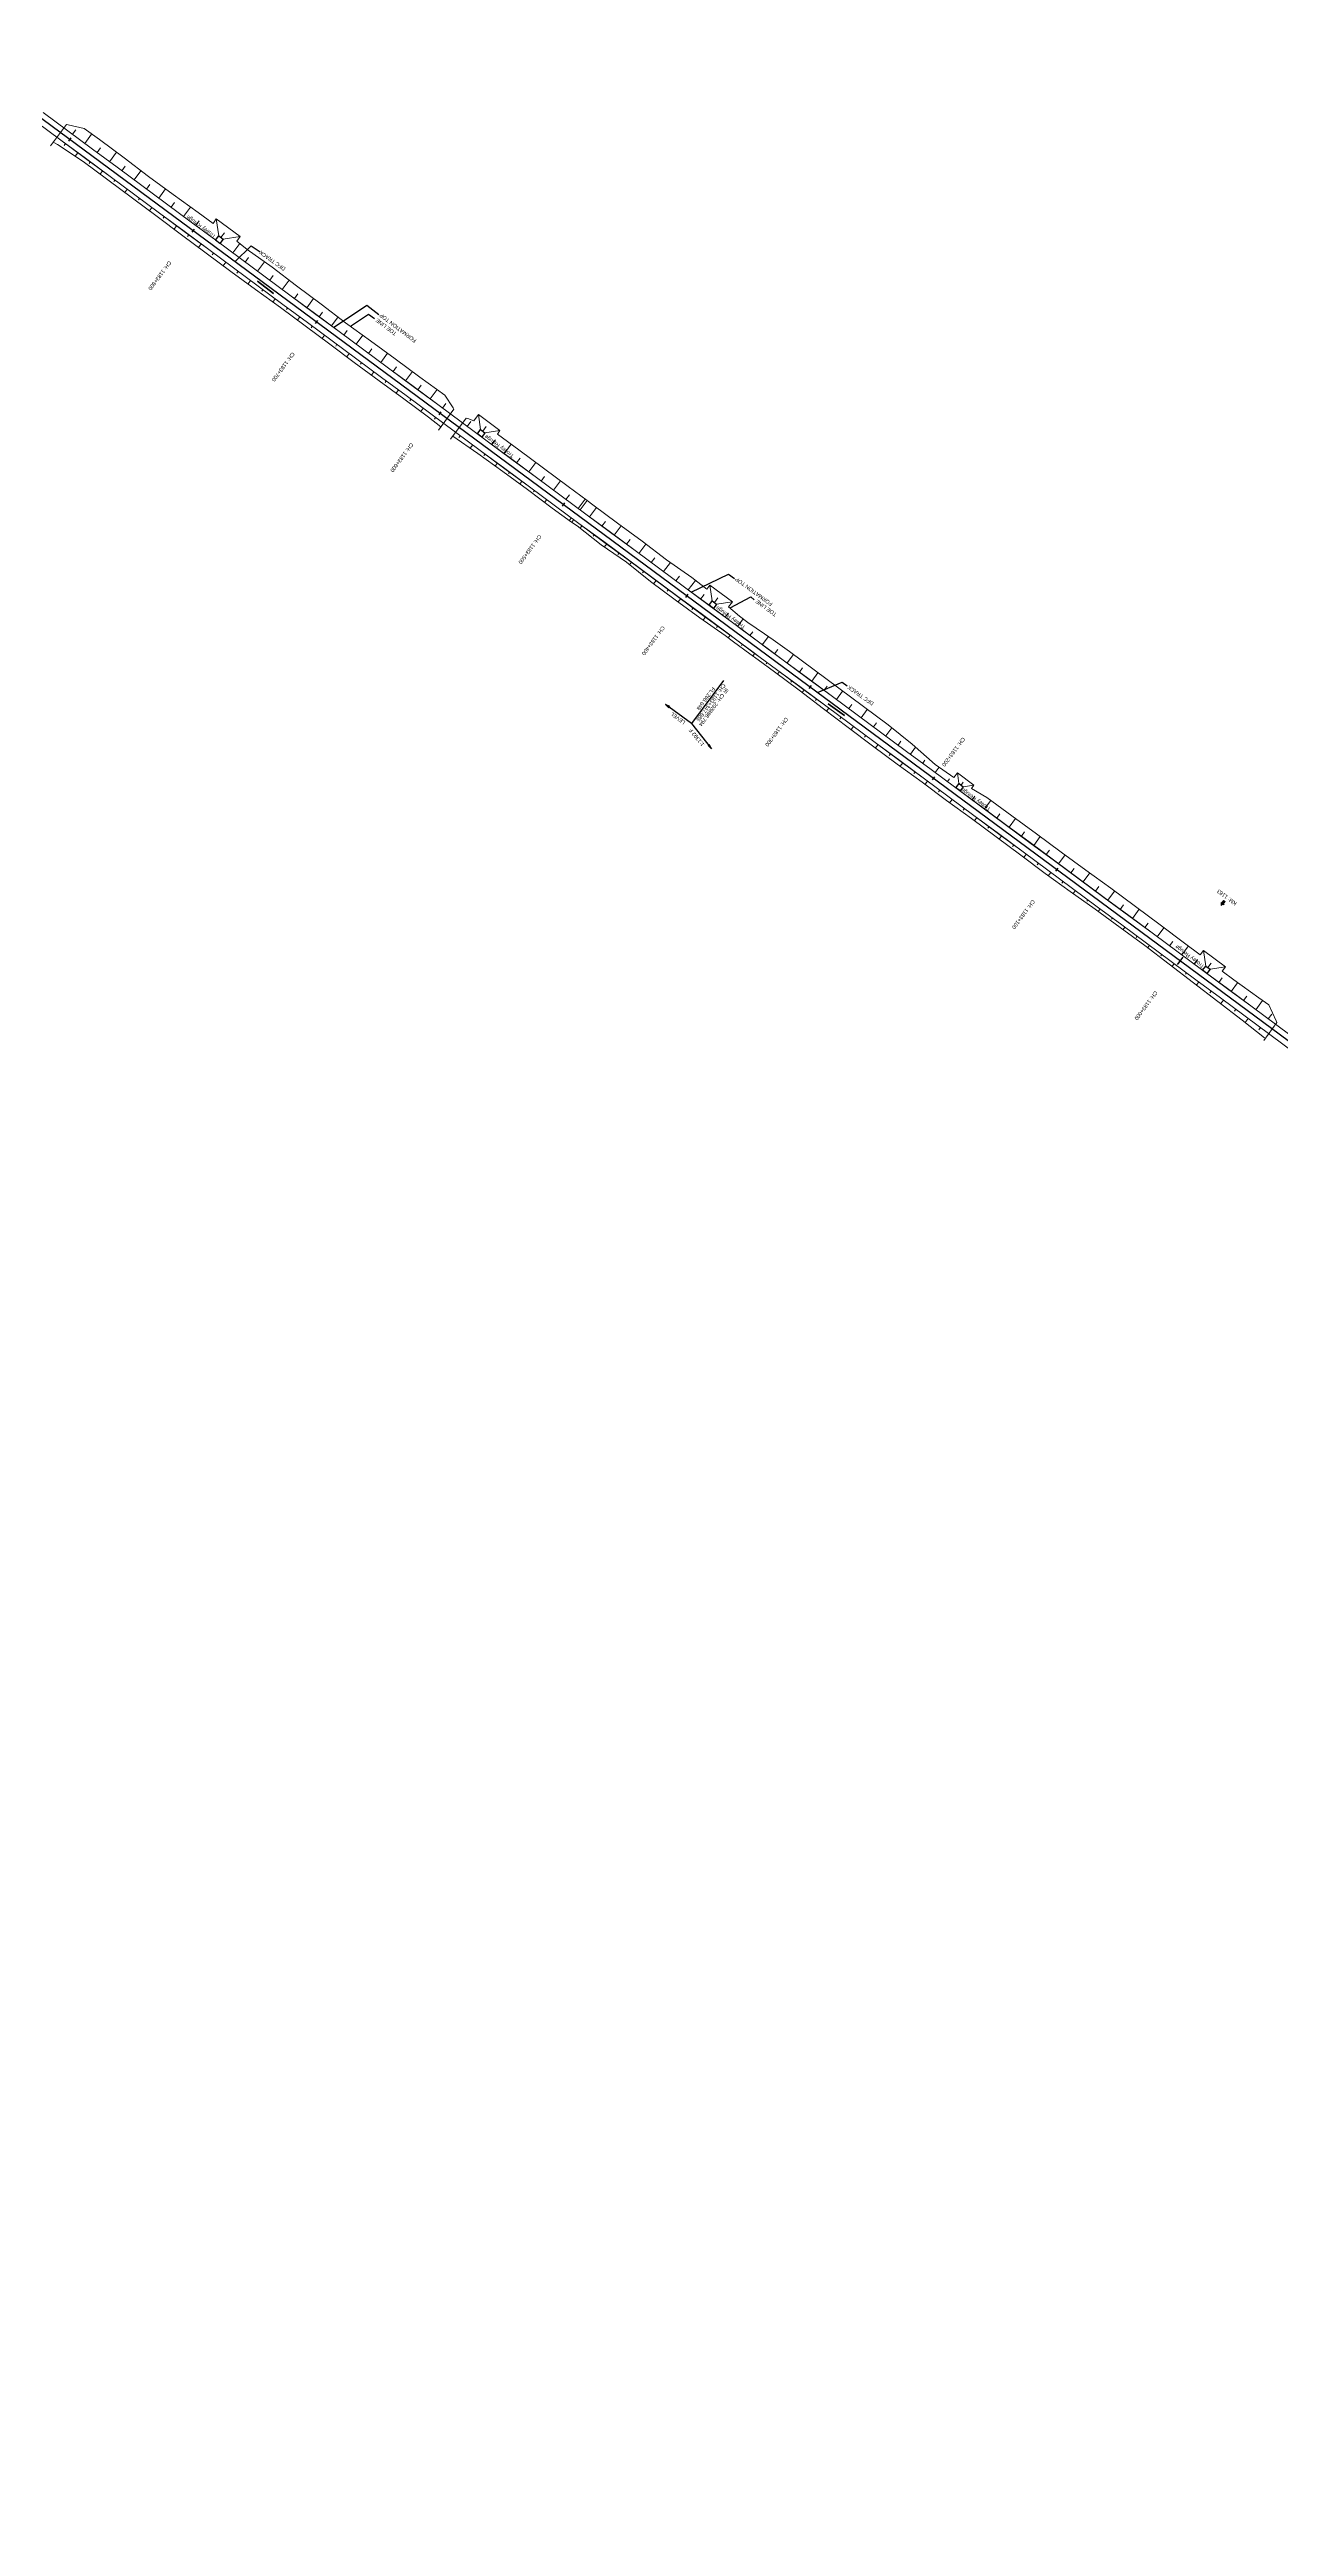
# Model space of a CAD drawing. Header units: metres. Extents: x 646784 to 662189, y 3367130 to 3378376.
# Drawn here: x 649287 to 650089, y 3374929 to 3376544 of the extents above; entities that cross this region are included whole.
import ezdxf
from ezdxf.enums import TextEntityAlignment as Align

# ---------------------------------------------------------------- set-up
doc = ezdxf.new("R2010")
doc.units = ezdxf.units.M
doc.header["$MEASUREMENT"] = 0
doc.linetypes.add('CENTER2', pattern=[1.125, 0.75, -0.125, 0.125, -0.125])
for name, color, linetype, lineweight in [('C-ALIG-DG-SPIRAL', 1, 'CENTER2', 70), ('C-ALIG-LABL-DG', 1, 'Continuous', 25), ('Km post', 1, 'Continuous', 13), ('PROPOSED DFC TRACK', 1, 'Continuous', 0), ('PROPOSED DFCC TOE LINE', 239, 'Continuous', 0), ('PROPOSED DFCC TOE SLOPES', 239, 'Continuous', 0), ('PROPOSED DFCC TRACK', 1, 'Continuous', 0), ('PROPOSED GRADES IN PLAN', 10, 'Continuous', 0)]:
    doc.layers.add(name, color=color, linetype=linetype, lineweight=lineweight)
for name, color, linetype in [('PROPOSED DFCC FORMATION LINE', 187, 'Continuous'), ('PROPOSED FORMATION LINE - PLAN', 187, 'Continuous'), ('Trolley Refuse', 10, 'Continuous')]:
    doc.layers.add(name, color=color, linetype=linetype)
doc.styles.add('Arial', font='arial.ttf')
doc.styles.get("Standard").update_dxf_attribs({"font": 'arial.ttf'})
doc.styles.add('Style-Arial', font='arial.ttf')
doc.dimstyles.new('ISO-25', dxfattribs={"dimtxt": 2.5, "dimasz": 2.5, "dimexe": 1.25, "dimexo": 0.625, "dimtad": 1, "dimtxsty": 'Standard', "dimcen": 2.5, "dimadec": 0, "dimazin": 0, "dimtfac": 1, "dimtmove": 0, "dimatfit": 3, "dimfxl": 1, "dimarcsym": 0})

# ---------------------------------------------------------------- blocks, each defined once
blk = doc.blocks.new('Direction')
h = blk.add_hatch(color=256)
h.dxf.hatch_style = 1
h.paths.add_polyline_path([(-5.54, 0), (-4.75, -0.13), (-4.75, 0.13)])
blk.add_lwpolyline([(-5.54, 0), (-4.75, -0.13), (-4.75, 0.13)], close=True)
blk.add_lwpolyline([(0, 0), (-5.54, 0)])
blk = doc.blocks.new('Tick Hor')
blk.add_lwpolyline([(-0.5, 0), (0.5, 0)])
blk = doc.blocks.new('KM Post')
at = {"layer": 'Km post', "lineweight": 13}
h = blk.add_hatch(color=256, dxfattribs=at)
h.paths.add_polyline_path([(0, -8.9), (1.6, -8.9), (1.6, -3.8), (0, -3.8)])
h.paths.add_polyline_path([(0, -3.8), (0, 0), (-3.4, -3.8)])
for p, q in [((0, -8.9), (0, 0)), ((3.1, -3.8), (0, 0)), ((3.1, -3.8), (-3.4, -3.8))]:
    blk.add_line(p, q, dxfattribs=at)
blk.add_lwpolyline([(1.6, -3.8), (1.6, -8.9), (-1.6, -8.9), (-1.6, -3.8)], dxfattribs=at)

msp = doc.modelspace()

# ---------------------------------------------------------------- linework, layer by layer
at = {"layer": 'C-ALIG-DG-SPIRAL', "color": 1, "linetype": 'Continuous', "lineweight": 30, "flags": 128}
msp.add_lwpolyline([(651402.0435, 3374929.3497), (646807.9803, 3378329.5765)], dxfattribs=at)
at = {"layer": 'C-ALIG-LABL-DG', "color": 1, "linetype": 'Continuous', "lineweight": 25}
msp.add_line((650023.1404, 3375949.9241), (650021.6531, 3375947.9146), dxfattribs=at)
at = {"layer": 'PROPOSED DFCC FORMATION LINE', "lineweight": 0, "flags": 128}
for points in [[(650097.7009, 3375890.0117), (650081.6251, 3375901.91), (650065.5493, 3375913.8082), (650049.4735, 3375925.7065), (650033.3977, 3375937.6047), (650017.3219, 3375949.503), (650001.2461, 3375961.4013), (649985.1702, 3375973.2995), (649969.0944, 3375985.1978), (649953.0186, 3375997.096), (649936.9428, 3376008.9943), (649920.867, 3376020.8926), (649904.7912, 3376032.7908), (649888.7154, 3376044.6891), (649872.6396, 3376056.5874), (649856.5638, 3376068.4856), (649840.488, 3376080.3839), (649824.4122, 3376092.2821), (649808.3364, 3376104.1804), (649792.2606, 3376116.0787), (649776.1848, 3376127.9769), (649760.109, 3376139.8752), (649749.5236, 3376147.7098), (649744.0332, 3376151.7735), (649733.4478, 3376159.6081), (649727.9574, 3376163.6717), (649711.8816, 3376175.57), (649695.8058, 3376187.4682), (649679.73, 3376199.3665), (649663.6542, 3376211.2648), (649647.5784, 3376223.163), (649631.5026, 3376235.0613), (649615.4268, 3376246.9595), (649599.351, 3376258.8578), (649583.2752, 3376270.7561), (649567.1994, 3376282.6543), (649551.1236, 3376294.5526), (649535.0478, 3376306.4509), (649518.972, 3376318.3491), (649502.8962, 3376330.2474), (649486.8204, 3376342.1456), (649470.7446, 3376354.0439), (649454.6688, 3376365.9422), (649438.593, 3376377.8404), (649422.5172, 3376389.7387), (649406.4414, 3376401.637), (649390.3656, 3376413.5352), (649374.2898, 3376425.4335), (649358.214, 3376437.3317), (649342.1382, 3376449.23), (649326.0624, 3376461.1283), (649309.9866, 3376473.0265), (649293.9108, 3376484.9248), (649277.835, 3376496.823)], [(650097.7306, 3375890.0519), (650081.6548, 3375901.9501), (650065.579, 3375913.8484), (650049.5032, 3375925.7467), (650033.4274, 3375937.6449), (650017.3516, 3375949.5432), (650001.2758, 3375961.4415), (649985.2, 3375973.3397), (649969.1242, 3375985.238), (649953.0484, 3375997.1362), (649936.9726, 3376009.0345), (649920.8968, 3376020.9328), (649904.821, 3376032.831), (649888.7452, 3376044.7293), (649872.6694, 3376056.6275), (649856.5936, 3376068.5258), (649840.5178, 3376080.4241), (649824.442, 3376092.3223), (649808.3662, 3376104.2206), (649792.2904, 3376116.1189), (649776.2146, 3376128.0171), (649760.1388, 3376139.9154), (649749.5533, 3376147.75), (649744.063, 3376151.8136), (649733.4775, 3376159.6483), (649727.9872, 3376163.7119), (649711.9114, 3376175.6102), (649695.8356, 3376187.5084), (649679.7598, 3376199.4067), (649663.684, 3376211.305), (649647.6082, 3376223.2032), (649631.5324, 3376235.1015), (649615.4566, 3376246.9997), (649599.3808, 3376258.898), (649583.305, 3376270.7963), (649567.2292, 3376282.6945), (649551.1534, 3376294.5928), (649535.0776, 3376306.491), (649519.0018, 3376318.3893), (649502.926, 3376330.2876), (649486.8502, 3376342.1858), (649470.7744, 3376354.0841), (649454.6986, 3376365.9824), (649438.6228, 3376377.8806), (649422.547, 3376389.7789), (649406.4712, 3376401.6771), (649390.3954, 3376413.5754), (649374.3196, 3376425.4737), (649358.2438, 3376437.3719), (649342.168, 3376449.2702), (649326.0922, 3376461.1685), (649310.0164, 3376473.0667), (649293.9406, 3376484.965), (649277.8648, 3376496.8632)], [(650102.1924, 3375896.0803), (650086.1166, 3375907.9786), (650070.0408, 3375919.8768), (650053.965, 3375931.7751), (650037.8892, 3375943.6734), (650021.8134, 3375955.5716), (650005.7376, 3375967.4699), (649989.6618, 3375979.3681), (649973.586, 3375991.2664), (649957.5102, 3376003.1647), (649941.4344, 3376015.0629), (649925.3586, 3376026.9612), (649909.2828, 3376038.8594), (649893.207, 3376050.7577), (649877.1312, 3376062.656), (649861.0554, 3376074.5542), (649844.9796, 3376086.4525), (649828.9038, 3376098.3508), (649812.828, 3376110.249), (649796.7522, 3376122.1473), (649780.6764, 3376134.0455), (649764.6006, 3376145.9438), (649754.0152, 3376153.7785), (649748.5248, 3376157.8421), (649737.9394, 3376165.6767), (649732.449, 3376169.7403), (649716.3732, 3376181.6386), (649700.2974, 3376193.5369), (649684.2216, 3376205.4351), (649668.1458, 3376217.3334), (649652.07, 3376229.2316), (649635.9942, 3376241.1299), (649619.9184, 3376253.0282), (649603.8426, 3376264.9264), (649587.7668, 3376276.8247), (649571.691, 3376288.7229), (649555.6152, 3376300.6212), (649539.5394, 3376312.5195), (649523.4636, 3376324.4177), (649507.3878, 3376336.316), (649491.312, 3376348.2143), (649475.2362, 3376360.1125), (649459.1604, 3376372.0108), (649443.0846, 3376383.909), (649427.0088, 3376395.8073), (649410.933, 3376407.7056), (649394.8572, 3376419.6038), (649378.7814, 3376431.5021), (649362.7056, 3376443.4004), (649346.6298, 3376455.2986), (649330.554, 3376467.1969), (649314.4782, 3376479.0951), (649298.4024, 3376490.9934), (649282.3266, 3376502.8917)], [(649282.3564, 3376502.9319), (649298.4322, 3376491.0336), (649314.508, 3376479.1353), (649330.5838, 3376467.2371), (649346.6596, 3376455.3388), (649362.7354, 3376443.4405), (649378.8112, 3376431.5423), (649394.887, 3376419.644), (649410.9628, 3376407.7458), (649427.0386, 3376395.8475), (649443.1144, 3376383.9492), (649459.1902, 3376372.051), (649475.266, 3376360.1527), (649491.3418, 3376348.2544), (649507.4176, 3376336.3562), (649523.4934, 3376324.4579), (649539.5692, 3376312.5597), (649555.645, 3376300.6614), (649571.7208, 3376288.7631), (649587.7966, 3376276.8649), (649603.8724, 3376264.9666), (649619.9482, 3376253.0684), (649636.024, 3376241.1701), (649652.0998, 3376229.2718), (649668.1756, 3376217.3736), (649684.2514, 3376205.4753), (649700.3272, 3376193.577), (649716.403, 3376181.6788), (649732.4788, 3376169.7805), (649737.9691, 3376165.7169), (649748.5546, 3376157.8823), (649754.0449, 3376153.8187), (649764.6304, 3376145.984), (649780.7062, 3376134.0857), (649796.782, 3376122.1875), (649812.8578, 3376110.2892), (649828.9336, 3376098.3909), (649845.0094, 3376086.4927), (649861.0852, 3376074.5944), (649877.161, 3376062.6962), (649893.2368, 3376050.7979), (649909.3126, 3376038.8996), (649925.3884, 3376027.0014), (649941.4642, 3376015.1031), (649957.54, 3376003.2049), (649973.6158, 3375991.3066), (649989.6916, 3375979.4083), (650005.7674, 3375967.5101), (650021.8432, 3375955.6118), (650037.919, 3375943.7135), (650053.9948, 3375931.8153), (650070.0706, 3375919.917), (650086.1464, 3375908.0188), (650102.2222, 3375896.1205)]]:
    msp.add_lwpolyline(points, dxfattribs=at)
at = {"layer": 'PROPOSED DFCC TOE LINE', "lineweight": 0, "flags": 128}
for points in [[(649298.6826, 3376494.9541), (649309.0473, 3376492.4691), (649319.0289, 3376485.2436), (649335.1152, 3376473.3595), (649351.0344, 3376461.2497), (649367.1842, 3376449.4514), (649383.3417, 3376437.6636), (649393.0925, 3376430.6312)], [(649541.5292, 3376298.0128), (649533.4135, 3376304.2427), (649517.385, 3376316.2048), (649501.2893, 3376328.0762), (649485.1494, 3376339.8879), (649469.1044, 3376351.8278), (649453.1252, 3376363.8566), (649437.0275, 3376375.7252), (649420.8706, 3376387.5139), (649404.7297, 3376399.3243), (649388.618, 3376411.1739), (649372.6203, 3376423.1778), (649356.6657, 3376435.2398), (649340.6296, 3376447.1917), (649324.5363, 3376459.0662), (649308.4072, 3376470.8926), (649291.8532, 3376482.1448), (649289.0462, 3376483.6653)], [(649393.0925, 3376430.6312), (649395.2324, 3376433.5224), (649410.7629, 3376422.0277), (649408.5204, 3376418.9979)], [(649396.8848, 3376422.4575), (649395.2324, 3376433.5224)], [(649399.698, 3376420.3753), (649410.7629, 3376422.0277)], [(649408.5204, 3376418.9979), (649415.356, 3376413.6815), (649431.6278, 3376402.048), (649447.5232, 3376389.906), (649463.632, 3376378.0523), (649479.5055, 3376365.8808), (649495.682, 3376354.1186), (649511.8118, 3376342.2933), (649527.9292, 3376330.4512), (649544.0486, 3376318.6119), (649549.5147, 3376310.5179)], [(649559.1155, 3376303.4247), (649562.9403, 3376301.8997)], [(649562.9403, 3376301.8997), (649565.9765, 3376306.002), (649580.0253, 3376295.604), (649578.3613, 3376293.3558)], [(649567.4364, 3376296.2263), (649565.9765, 3376306.002)], [(650078.1688, 3375899.7276), (650063.6372, 3375911.2249), (650047.853, 3375923.517), (650031.9103, 3375935.5952), (650015.9583, 3375947.6607), (650000.0926, 3375959.8429), (649984.0251, 3375971.7523), (649967.9014, 3375983.5858), (649951.5975, 3375995.1759), (649935.2912, 3376006.7628), (649919.3478, 3376018.8399), (649903.3243, 3376030.8088), (649887.2294, 3376042.6813), (649871.0475, 3376054.4362), (649855.0959, 3376066.5023), (649838.8437, 3376078.1622), (649822.8525, 3376090.1748), (649806.8288, 3376102.1434), (649790.8233, 3376114.1366), (649774.9267, 3376126.277), (649758.9138, 3376138.2603), (649748.3148, 3376146.0766), (649742.8136, 3376150.1256), (649732.1873, 3376157.9051), (649726.6743, 3376161.9381), (649710.3645, 3376173.5201), (649694.1928, 3376185.2889), (649678.0648, 3376197.1166), (649662.5081, 3376209.7162), (649646.0128, 3376221.0477), (649630.2657, 3376233.3901), (649626.7181, 3376235.913), (649613.9639, 3376244.983), (649598.0847, 3376257.1469), (649581.8822, 3376268.8739), (649565.6418, 3376280.5498), (649549.3753, 3376291.9959)], [(649570.2496, 3376294.1441), (649580.0253, 3376295.604)], [(649578.3613, 3376293.3558), (649592.3381, 3376283.0009), (649608.3297, 3376270.989), (649624.4119, 3376259.0993), (649636.8412, 3376249.9895), (649640.5433, 3376247.2762), (649656.5253, 3376235.2512), (649672.6669, 3376223.4418), (649688.6494, 3376211.4175), (649704.9443, 3376199.8152), (649714.8894, 3376192.2041), (649716.8254, 3376194.8199), (649731.4769, 3376183.9758), (649729.0433, 3376180.6877), (649736.1119, 3376174.6892), (649741.4736, 3376170.4519), (649752.3671, 3376163.0334), (649758.0931, 3376159.2881), (649768.7416, 3376151.5386), (649784.7639, 3376139.5681), (649800.7812, 3376127.5908), (649816.852, 3376115.6859), (649832.8606, 3376103.6967), (649848.5082, 3376091.22), (649863.6104, 3376078.0062), (649875.8346, 3376069.4519), (649878.0833, 3376072.4902), (649888.8878, 3376064.4933), (649887.2408, 3376062.268), (649897.3258, 3376056.3226), (649913.4536, 3376044.4946), (649929.5894, 3376032.6774), (649945.7315, 3376020.8687), (649961.8409, 3376009.0158), (649978.0282, 3375997.2682), (649994.1039, 3375985.3698), (650010.0913, 3375973.3521), (650026.1438, 3375961.4224), (650036.3015, 3375953.8833), (650038.3682, 3375956.6756), (650052.8139, 3375945.9838), (650050.681, 3375943.1021), (650058.1659, 3375937.4508), (650074.3782, 3375925.7371), (650080.9001, 3375921.2482), (650085.7098, 3375910.7359)]]:
    msp.add_lwpolyline(points, dxfattribs=at)
at = {"layer": 'PROPOSED DFCC TOE SLOPES', "linetype": 'Continuous', "lineweight": 0, "flags": 128}
for points in [[(649301.4729, 3376488.7208), (649303.6973, 3376491.7262)], [(649297.0111, 3376482.6924), (649296.0131, 3376481.344)], [(649305.049, 3376476.7433), (649303.2921, 3376474.3695)], [(649309.5108, 3376482.7717), (649314.0226, 3376488.8676)], [(649317.5487, 3376476.8226), (649319.8251, 3376479.8981)], [(649325.5866, 3376470.8734), (649330.1446, 3376477.0317)], [(649313.0869, 3376470.7941), (649312.2874, 3376469.7139)], [(649321.1248, 3376464.845), (649319.5524, 3376462.7206)], [(649329.1627, 3376458.8959), (649328.3864, 3376457.847)], [(649333.6245, 3376464.9243), (649335.8902, 3376467.9854)], [(649341.6624, 3376458.9752), (649346.1154, 3376464.9916)], [(649337.2006, 3376452.9467), (649335.6568, 3376450.8609)], [(649345.2385, 3376446.9976), (649344.4655, 3376445.9532)], [(649349.7003, 3376453.026), (649351.9097, 3376456.0111)], [(649357.7382, 3376447.0769), (649362.1939, 3376453.097)], [(649365.7761, 3376441.1278), (649368.0232, 3376444.1638)], [(649353.2764, 3376441.0485), (649351.7106, 3376438.9329)], [(649361.3143, 3376435.0993), (649360.5137, 3376434.0176)], [(649369.3522, 3376429.1502), (649367.6903, 3376426.9049)], [(649373.814, 3376435.1786), (649378.3491, 3376441.306)], [(649381.8519, 3376429.2295), (649384.1461, 3376432.3292)], [(649377.3901, 3376423.2011), (649376.533, 3376422.043)], [(649385.428, 3376417.2519), (649383.6747, 3376414.8831)], [(649393.4659, 3376411.3028), (649392.5806, 3376410.1067)], [(649398.2542, 3376421.444), (649400.5806, 3376424.5872)], [(649405.9656, 3376411.3821), (649410.4764, 3376417.4766)], [(649401.5038, 3376405.3537), (649399.7512, 3376402.9858)], [(649409.5417, 3376399.4046), (649408.6772, 3376398.2365)], [(649414.0035, 3376405.433), (649416.2337, 3376408.4462)], [(649422.0414, 3376399.4839), (649426.5998, 3376405.6427)], [(649430.0793, 3376393.5347), (649432.3716, 3376396.6318)], [(649417.5796, 3376393.4554), (649415.8831, 3376391.1633)], [(649425.6175, 3376387.5063), (649424.787, 3376386.3843)], [(649433.6554, 3376381.5572), (649432.035, 3376379.3679)], [(649438.1172, 3376387.5856), (649442.6115, 3376393.6578)], [(649446.1551, 3376381.6365), (649448.3775, 3376384.6392)], [(649454.193, 3376375.6873), (649458.6544, 3376381.7151)], [(649441.6933, 3376375.608), (649440.8977, 3376374.5332)], [(649449.7312, 3376369.6589), (649448.151, 3376367.524)], [(649457.7691, 3376363.7098), (649456.9732, 3376362.6344)], [(649462.2309, 3376369.7382), (649464.4474, 3376372.7329)], [(649470.2688, 3376363.7891), (649474.6006, 3376369.6418)], [(649465.807, 3376357.7606), (649464.1669, 3376355.5447)], [(649473.8449, 3376351.8115), (649473.007, 3376350.6794)], [(649478.3067, 3376357.8399), (649480.451, 3376360.7371)], [(649481.8828, 3376345.8624), (649480.1915, 3376343.5773)], [(649486.3446, 3376351.8908), (649490.6835, 3376357.7531)], [(649494.3825, 3376345.9417), (649496.5727, 3376348.9008)], [(649502.4204, 3376339.9925), (649506.8278, 3376345.9473)], [(649489.9207, 3376339.9132), (649489.0764, 3376338.7726)], [(649497.9586, 3376333.9641), (649496.3021, 3376331.726)], [(649510.4583, 3376334.0434), (649512.6743, 3376337.0374)], [(649518.4962, 3376328.0943), (649522.949, 3376334.1104)], [(649505.9965, 3376328.015), (649505.18, 3376326.9119)], [(649514.0344, 3376322.0659), (649512.4114, 3376319.8731)], [(649522.0723, 3376316.1167), (649521.2594, 3376315.0184)], [(649526.5341, 3376322.1451), (649528.7711, 3376325.1675)], [(649534.572, 3376316.196), (649539.0678, 3376322.2702)], [(649542.6099, 3376310.2469), (649544.868, 3376313.2978)], [(649530.1102, 3376310.1676), (649528.4607, 3376307.939)], [(649538.1481, 3376304.2185), (649537.2961, 3376303.0673)], [(649558.6857, 3376298.3486), (649560.9615, 3376301.4234)], [(649568.843, 3376295.1852), (649571.1309, 3376298.2764)], [(649554.2239, 3376292.3202), (649553.3148, 3376291.0919)], [(649562.2618, 3376286.3711), (649560.5862, 3376284.1072)], [(649574.7615, 3376286.4504), (649577.0494, 3376289.5415)], [(649582.7994, 3376280.5012), (649587.3724, 3376286.6798)], [(649570.2997, 3376280.4219), (649569.5217, 3376279.3708)], [(649578.3376, 3376274.4728), (649576.8639, 3376272.4817)], [(649586.3755, 3376268.5237), (649585.6762, 3376267.5789)], [(649590.8373, 3376274.5521), (649593.1149, 3376277.6293)], [(649598.8752, 3376268.603), (649603.3883, 3376274.7006)], [(649606.9131, 3376262.6538), (649609.1573, 3376265.6859)], [(649594.4134, 3376262.5745), (649593.0782, 3376260.7705)], [(649602.4513, 3376256.6254), (649601.7845, 3376255.7245)], [(649610.4892, 3376250.6763), (649609.0573, 3376248.7416)], [(649614.951, 3376256.7047), (649619.4425, 3376262.7732)], [(649622.9889, 3376250.7556), (649625.241, 3376253.7983)], [(649631.0268, 3376244.8064), (649635.5587, 3376250.9295)], [(649632.3468, 3376243.8295), (649636.8833, 3376249.9587)], [(649626.565, 3376238.778), (649625.2285, 3376236.9723)], [(649628.1393, 3376237.6128), (649626.825, 3376235.837)], [(649633.4956, 3376233.6485), (649632.1888, 3376231.8828)], [(649638.4482, 3376239.3137), (649642.9829, 3376245.4406)], [(649646.4861, 3376233.3645), (649648.73, 3376236.3963)], [(649654.524, 3376227.4154), (649658.9893, 3376233.4485)], [(649641.5335, 3376227.6993), (649640.7979, 3376226.7055)], [(649649.5714, 3376221.7502), (649648.0272, 3376219.6639)], [(649662.5619, 3376221.4663), (649664.811, 3376224.505)], [(649670.5998, 3376215.5171), (649675.1066, 3376221.6063)], [(649657.6093, 3376215.8011), (649656.9421, 3376214.8996)], [(649665.6472, 3376209.8519), (649664.4079, 3376208.1775)], [(649673.6851, 3376203.9028), (649672.9357, 3376202.8903)], [(649678.6377, 3376209.568), (649680.8677, 3376212.5811)], [(649686.6756, 3376203.6189), (649691.1367, 3376209.6464)], [(649694.7135, 3376197.6697), (649696.9988, 3376200.7575)], [(649681.723, 3376197.9537), (649680.0344, 3376195.6722)], [(649689.7609, 3376192.0045), (649688.9296, 3376190.8814)], [(649697.7988, 3376186.0554), (649696.1677, 3376183.8517)], [(649702.7514, 3376191.7206), (649707.369, 3376197.9595)], [(649710.7893, 3376185.7715), (649713.0503, 3376188.8264)], [(649718.3636, 3376184.5198), (649716.8254, 3376194.8199)], [(649719.7702, 3376183.4787), (649722.0313, 3376186.5336)], [(649705.8367, 3376180.1063), (649705.0451, 3376179.0368)], [(649713.8746, 3376174.1571), (649712.3562, 3376172.1057)], [(649721.1769, 3376182.4376), (649731.4769, 3376183.9758)], [(649721.9125, 3376168.208), (649721.2118, 3376167.2614)], [(649726.8651, 3376173.8732), (649728.8342, 3376176.5337)], [(649734.903, 3376167.9241), (649738.5083, 3376172.7953)], [(649729.9504, 3376162.2589), (649728.6456, 3376160.496)], [(649737.9883, 3376156.3098), (649737.3519, 3376155.4499)], [(649742.9409, 3376161.975), (649744.7807, 3376164.4608)], [(649750.9788, 3376156.0258), (649754.9263, 3376161.3594)], [(649759.0167, 3376150.0767), (649761.0705, 3376152.8517)], [(649746.0262, 3376150.3606), (649744.7807, 3376148.6778)], [(649754.0641, 3376144.4115), (649753.4477, 3376143.5787)], [(649762.102, 3376138.4624), (649760.8693, 3376136.7969)], [(649767.0546, 3376144.1276), (649771.1873, 3376149.7114)], [(649775.0925, 3376138.1784), (649777.1455, 3376140.9523)], [(649783.1304, 3376132.2293), (649787.2089, 3376137.7398)], [(649770.1399, 3376132.5132), (649769.5078, 3376131.6592)], [(649778.1778, 3376126.5641), (649776.868, 3376124.7944)], [(649786.2157, 3376120.615), (649785.516, 3376119.6696)], [(649791.1683, 3376126.2802), (649793.1929, 3376129.0157)], [(649799.2062, 3376120.331), (649803.2344, 3376125.7736)], [(649794.2536, 3376114.6658), (649792.7779, 3376112.672)], [(649802.2915, 3376108.7167), (649801.536, 3376107.696)], [(649807.2441, 3376114.3819), (649809.2569, 3376117.1015)], [(649815.282, 3376108.4328), (649819.2957, 3376113.8557)], [(649823.3199, 3376102.4837), (649825.3099, 3376105.1724)], [(649810.3294, 3376102.7676), (649808.7856, 3376100.6818)], [(649818.3673, 3376096.8184), (649817.5824, 3376095.758)], [(649826.4052, 3376090.8693), (649824.8054, 3376088.7078)], [(649831.3578, 3376096.5345), (649835.2491, 3376101.7922)], [(649839.3957, 3376090.5854), (649841.2343, 3376093.0696)], [(649847.4336, 3376084.6363), (649850.8135, 3376089.203)], [(649834.4431, 3376084.9202), (649833.622, 3376083.8109)], [(649842.481, 3376078.9711), (649840.8284, 3376076.7383)], [(649850.5189, 3376073.0219), (649849.7367, 3376071.9651)], [(649855.4715, 3376078.6871), (649856.918, 3376080.6416)], [(649863.5094, 3376072.738), (649866.1126, 3376076.2552)], [(649879.0919, 3376065.497), (649878.0833, 3376072.4902)], [(649858.5568, 3376067.0728), (649857.0439, 3376065.0287)], [(649866.5947, 3376061.1237), (649865.8072, 3376060.0597)], [(649871.5473, 3376066.7889), (649872.9279, 3376068.6543)], [(649874.6326, 3376055.1745), (649873.0236, 3376053.0007)], [(649880.4985, 3376064.4559), (649881.8792, 3376066.3213)], [(649881.9051, 3376063.4148), (649888.8878, 3376064.4933)], [(649887.6231, 3376054.8906), (649889.4658, 3376057.3803)], [(649882.6705, 3376049.2254), (649881.8925, 3376048.1743)], [(649890.7084, 3376043.2763), (649889.1949, 3376041.2314)], [(649895.661, 3376048.9415), (649899.7877, 3376054.5171)], [(649903.6989, 3376042.9923), (649905.7752, 3376045.7977)], [(649911.7368, 3376037.0432), (649915.9167, 3376042.6907)], [(649898.7463, 3376037.3271), (649897.9943, 3376036.3112)], [(649906.7842, 3376031.378), (649905.2811, 3376029.3472)], [(649914.8221, 3376025.4289), (649914.0575, 3376024.3958)], [(649919.7747, 3376031.0941), (649921.8796, 3376033.9381)], [(649927.8126, 3376025.145), (649932.0534, 3376030.8748)], [(649922.86, 3376019.4797), (649921.2948, 3376017.365)], [(649930.8979, 3376013.5306), (649930.0822, 3376012.4285)], [(649935.8505, 3376019.1958), (649937.9875, 3376022.0831)], [(649938.9358, 3376007.5815), (649937.2825, 3376005.3478)], [(649943.8884, 3376013.2467), (649948.1905, 3376019.0594)], [(649951.9263, 3376007.2976), (649954.0858, 3376010.2152)], [(649959.9642, 3376001.3484), (649964.3118, 3376007.2226)], [(649946.9737, 3376001.6323), (649946.2047, 3376000.5933)], [(649955.0116, 3375995.6832), (649953.5885, 3375993.7605)], [(649968.0021, 3375995.3993), (649970.2038, 3375998.374)], [(649976.04, 3375989.4502), (649980.4821, 3375995.4519)], [(649963.0495, 3375989.7341), (649962.395, 3375988.8498)], [(649971.0874, 3375983.785), (649969.8704, 3375982.1407)], [(649979.1253, 3375977.8358), (649978.5288, 3375977.0299)], [(649984.0779, 3375983.501), (649986.2989, 3375986.5019)], [(649992.1158, 3375977.5519), (649996.5443, 3375983.5354)], [(650000.1537, 3375971.6028), (650002.3458, 3375974.5646)], [(649987.1632, 3375971.8867), (649985.9873, 3375970.298)], [(649995.2011, 3375965.9376), (649994.6111, 3375965.1404)], [(650003.239, 3375959.9884), (650002.0301, 3375958.3552)], [(650008.1916, 3375965.6536), (650012.5417, 3375971.5311)], [(650016.2295, 3375959.7045), (650018.3987, 3375962.6354)], [(650024.2674, 3375953.7554), (650028.5953, 3375959.6029)], [(650011.2769, 3375954.0393), (650010.6199, 3375953.1517)], [(650019.3148, 3375948.0902), (650017.9064, 3375946.1873)], [(650027.3527, 3375942.141), (650026.6175, 3375941.1478)], [(650032.3053, 3375947.8062), (650034.4653, 3375950.7246)], [(650039.8796, 3375946.5546), (650038.3682, 3375956.6756)], [(650041.2863, 3375945.5135), (650043.4064, 3375948.378)], [(650042.6929, 3375944.4724), (650052.8139, 3375945.9838)], [(650035.3906, 3375936.1919), (650033.8572, 3375934.1202)], [(650043.4285, 3375930.2428), (650042.6285, 3375929.1619)], [(650048.3811, 3375935.908), (650050.5012, 3375938.7725)], [(650056.419, 3375929.9589), (650060.6406, 3375935.6628)], [(650064.4569, 3375924.0097), (650066.6018, 3375926.9078)], [(650051.4664, 3375924.2936), (650049.7806, 3375922.0159)], [(650059.5043, 3375918.3445), (650058.5885, 3375917.1072)], [(650067.5422, 3375912.3954), (650065.5536, 3375909.7086)], [(650072.4948, 3375918.0606), (650076.8946, 3375924.0052)], [(650080.5327, 3375912.1115), (650082.8347, 3375915.2218)], [(650075.5801, 3375906.4463), (650074.49, 3375904.9735)]]:
    msp.add_lwpolyline(points, dxfattribs=at)
at = {"layer": 'PROPOSED DFCC TRACK', "linetype": 'Continuous', "flags": 128}
msp.add_lwpolyline([(649287.2295, 3376481.2123), (649297.575, 3376495.1813), (649298.6826, 3376494.9541)], dxfattribs=at)
for points, elevation in [([(649539.9666, 3376295.903), (649550.0549, 3376309.5246), (649549.5147, 3376310.5179)], 268.252), ([(649547.9196, 3376290.0302), (649558.0079, 3376303.6519), (649559.1155, 3376303.4247)], 268.252), ([(650077.62, 3375898.09), (650086.25, 3375909.7426), (650085.7098, 3375910.7359)], 268.133)]:
    msp.add_lwpolyline(points, dxfattribs=dict(at, elevation=elevation))
at = {"layer": 'Trolley Refuse'}
for points in [[(649397.6158, 3376417.5621), (649394.8026, 3376419.6443), (649396.8848, 3376422.4575), (649399.698, 3376420.3753)], [(649568.1674, 3376291.3309), (649565.3542, 3376293.4131), (649567.4364, 3376296.2263), (649570.2496, 3376294.1441)], [(649719.0947, 3376179.6244), (649716.2814, 3376181.7066), (649718.3636, 3376184.5198), (649721.1769, 3376182.4376)], [(649879.8527, 3376060.6417), (649877.0394, 3376062.7239), (649879.1216, 3376065.5372), (649881.9349, 3376063.455)], [(650040.6107, 3375941.6591), (650037.7974, 3375943.7413), (650039.8796, 3375946.5546), (650042.6929, 3375944.4724)]]:
    msp.add_lwpolyline(points, close=True, dxfattribs=at)

# ---------------------------------------------------------------- block references
at = {"layer": 'C-ALIG-LABL-DG', "color": 1, "linetype": 'Continuous', "lineweight": 25}
for name, p, xscale, yscale, zscale, rotation in [('Tick Hor', (649299.7294, 3376485.3459), 2.500000000000022, 2.500000000000022, 2.500000000000022, 233.4935630041748), ('Tick Hor', (649380.1084, 3376425.8546), 2.500000000000022, 2.500000000000022, 2.500000000000022, 233.4935630041748), ('Tick Hor', (649460.4874, 3376366.3633), 2.500000000000022, 2.500000000000022, 2.500000000000022, 233.4935630041748), ('Tick Hor', (649540.8664, 3376306.872), 2.500000000000022, 2.500000000000022, 2.500000000000022, 233.4935630041748), ('Tick Hor', (649621.2454, 3376247.3807), 2.500000000000022, 2.500000000000022, 2.500000000000022, 233.4935630041748), ('Tick Hor', (649701.6244, 3376187.8893), 2.500000000000022, 2.500000000000022, 2.500000000000022, 233.4935630041748), ('Tick Hor', (649782.0034, 3376128.398), 2.500000000000022, 2.500000000000022, 2.500000000000022, 233.4935630041748), ('Direction', (649704.8445, 3376104.6391), 3.789791541545083, 3.789791541545083, 3.789791541545083, 323.4935630042222), ('Direction', (649704.8445, 3376104.6391), 3.789791541545083, 3.789791541545083, 3.789791541545083, 128.4935630042222), ('Tick Hor', (649942.7614, 3376009.4154), 2.500000000000022, 2.500000000000022, 2.500000000000022, 233.4935630041748), ('Tick Hor', (650023.1404, 3375949.9241), 6.000000000000066, 6.000000000000066, 6.000000000000066, 233.4935630041748)]:
    msp.add_blockref(name, p, dxfattribs=dict(at, xscale=xscale, yscale=yscale, zscale=zscale, rotation=rotation))

# ---------------------------------------------------------------- texts
at = {"layer": 'PROPOSED DFC TRACK', "color": 10, "linetype": 'Continuous', "lineweight": -3, "ltscale": 5, "style": 'Style-Arial'}
for p in [(649424.2787, 3376413.1068), (649807.5301, 3376129.7538)]:
    msp.add_text(' DFC TRACK', height=2.5, rotation=144.7270923, dxfattribs=at).set_placement(p, align=Align.RIGHT)
at = {"layer": 'PROPOSED DFCC TOE LINE', "lineweight": 0}
for rotation, p in [(142.896878, (649500.3068, 3376368.8769)), (143.9053043, (649747.7736, 3376185.6017))]:
    msp.add_text(' TOE LINE', height=2.5, rotation=rotation, dxfattribs=at).set_placement(p, align=Align.RIGHT)
at = {"layer": 'PROPOSED FORMATION LINE - PLAN', "lineweight": 0}
for rotation, p in [(142.896878, (649502.6672, 3376372.2044)), (143.9053043, (649734.3849, 3376200.1459))]:
    msp.add_text(' FORMATION TOP', height=2.5, rotation=rotation, dxfattribs=at).set_placement(p, align=Align.RIGHT)
at = {"layer": 'PROPOSED GRADES IN PLAN', "color": 7, "linetype": 'Continuous', "lineweight": 0, "insert": (649728.1342, 3376127.3169), "char_height": 2.5, "attachment_point": 4, "rotation": 233.493563, "line_spacing_factor": 1.08, "style": 'Style-Arial'}
msp.add_mtext('IR CH: 293888.794', dxfattribs=at)
at = {"layer": 'Trolley Refuse', "style": 'Style-Arial'}
for rotation, p in [(144, (649395.1928, 3376422.6845)), (144, (649589.4378, 3376279.649)), (144, (649740.2215, 3376167.9733)), (144, (649899.9948, 3376049.3559)), (142.9202813, (650039.1856, 3375946.7939))]:
    msp.add_text('Trolley Refuge', height=2.5, rotation=rotation, dxfattribs=at).set_placement(p)

# ---------------------------------------------------------------- leaders
at = {"layer": 'PROPOSED DFC TRACK', "color": 10, "linetype": 'Continuous', "lineweight": -3, "ltscale": 5}
for points in [[(649407.3793, 3376405.6704), (649418.0133, 3376416.1046), (649423.8197, 3376412.1498)], [(649786.8215, 3376124.8319), (649802.9712, 3376131.5806), (649806.1588, 3376129.154)]]:
    msp.add_leader(points, dimstyle='ISO-25', override={"dimtxt": 3, "dimasz": 2.5, "dimgap": 0.625, "dimtad": 0, "dimdec": 3, "dimzin": 2, "dimtdec": 3}, dxfattribs=at)
at = {"layer": 'PROPOSED DFC TRACK', "linetype": 'Continuous', "lineweight": 0}
for points in [[(649422.1236, 3376393.0381), (649432.4002, 3376384.9914)], [(649432.4002, 3376384.9914), (649422.1236, 3376393.0381)], [(649793.9341, 3376117.513), (649804.5341, 3376109.8973)], [(649804.5341, 3376109.8973), (649793.9341, 3376117.513)]]:
    msp.add_leader(points, dimstyle='ISO-25', override={"dimtxt": 3, "dimasz": 2.5, "dimtad": 0, "dimdec": 3, "dimzin": 2, "dimtdec": 3}, dxfattribs=at)
at = {"layer": 'PROPOSED DFCC TOE LINE', "lineweight": 0}
for points in [[(649482.6439, 3376363.5988), (649494.3364, 3376371.5512), (649498.2665, 3376368.5657)], [(649729.9276, 3376179.9373), (649743.4301, 3376187.1775), (649745.7391, 3376185.2547)]]:
    msp.add_leader(points, dimstyle='ISO-25', override={"dimtxt": 3, "dimasz": 2.5, "dimgap": 0.625, "dimtad": 0, "dimdec": 3, "dimzin": 2, "dimtdec": 3}, dxfattribs=at)
at = {"layer": 'PROPOSED FORMATION LINE - PLAN', "lineweight": 0}
for points in [[(649471.5779, 3376362.8202), (649493.2013, 3376377.3316), (649501.1753, 3376371.2253)], [(649704.7236, 3376190.2609), (649728.9831, 3376202.0187), (649732.9105, 3376199.1408)]]:
    msp.add_leader(points, dimstyle='ISO-25', override={"dimtxt": 3, "dimasz": 2.5, "dimgap": 0.625, "dimtad": 0, "dimdec": 3, "dimzin": 2, "dimtdec": 3}, dxfattribs=at)

# ---------------------------------------------------------------- next in the draw order: texts
at = {"layer": 'C-ALIG-LABL-DG', "color": 1, "linetype": 'Continuous', "lineweight": 25, "char_height": 2.5, "style": 'Arial', "bg_fill": 3, "box_fill_scale": 1.04, "bg_fill_color": 256, "bg_fill_true_color": 13158600, "bg_fill_transparency": 0}
for s, insert, width, attachment_point, rotation in [('CH: 1183+800', (649365.176, 3376405.6795), 22.502814, 4, 233.493563), ('CH: 1183+700', (649445.555, 3376346.1881), 22.502814, 4, 233.493563), ('CH: 1183+600', (649522.8645, 3376287.08), 22.502814, 4, 233.493563), ('CH: 1183+500', (649606.313, 3376227.2055), 22.502814, 4, 233.493563), ('CH: 1183+400', (649686.6921, 3376167.7142), 22.502814, 4, 233.493563), ('LEVEL', (649701.0468, 3376105.8731), 10.597766, 7, 143.493563), ('CH: 1183+300', (649767.0711, 3376108.2229), 22.502814, 4, 233.493563), ('CH: 1183+200', (649882.2832, 3376095.1704), 22.502814, 4, 233.493563), ('KM: 1183', (650058.8936, 3375985.7916), 14.679792, 1, 143.493563), ('CH: 1183+100', (649927.8291, 3375989.2403), 22.502814, 4, 233.493563), ('CH: 1183+000', (650007.6933, 3375929.8422), 22.502814, 4, 233.493563)]:
    msp.add_mtext(s, dxfattribs=dict(at, insert=insert, width=width, attachment_point=attachment_point, rotation=rotation))

# ---------------------------------------------------------------- next in the draw order: block references
at = {"layer": 'C-ALIG-LABL-DG', "color": 1, "linetype": 'Continuous', "lineweight": 25}
for name, p, xscale, yscale, zscale, rotation in [('Tick Hor', (649862.3824, 3376068.9067), 2.500000000000022, 2.500000000000022, 2.500000000000022, 233.4935630041748), ('KM Post', (650049.9115, 3375986.0947), 0.3933041122191815, 0.3933041122191815, 0.3933041122191815, 143.493563004433)]:
    msp.add_blockref(name, p, dxfattribs=dict(at, xscale=xscale, yscale=yscale, zscale=zscale, rotation=rotation))

# ---------------------------------------------------------------- next in the draw order: texts
at = {"layer": 'C-ALIG-LABL-DG', "color": 1, "linetype": 'Continuous', "lineweight": 25, "insert": (649704.8495, 3376101.7808), "char_height": 2.5, "width": 13.377677, "attachment_point": 9, "rotation": 128.493563, "style": 'Arial', "bg_fill": 3, "box_fill_scale": 1.04, "bg_fill_color": 256, "bg_fill_true_color": 13158600, "bg_fill_transparency": 0}
msp.add_mtext('1:1392 F', dxfattribs=at)

# ---------------------------------------------------------------- next in the draw order: texts
at = {"layer": 'C-ALIG-LABL-DG', "color": 1, "linetype": 'Continuous', "lineweight": 25, "insert": (649715.8788, 3376119.5475), "char_height": 2.5, "width": 29.395754, "attachment_point": 5, "rotation": 233.493563, "style": 'Arial', "bg_fill": 3, "box_fill_scale": 1.04, "bg_fill_color": 256, "bg_fill_true_color": 13158600, "bg_fill_transparency": 0}
msp.add_mtext('CH: 1183+347.885\\PFL:268.648', dxfattribs=at)

# ---------------------------------------------------------------- next in the draw order: linework, layer by layer
at = {"layer": 'C-ALIG-LABL-DG', "color": 1, "linetype": 'Continuous', "lineweight": 25}
msp.add_line((649725.6665, 3376132.7717), (649704.8445, 3376104.6391), dxfattribs=at)

doc.saveas('drawing.dxf')
